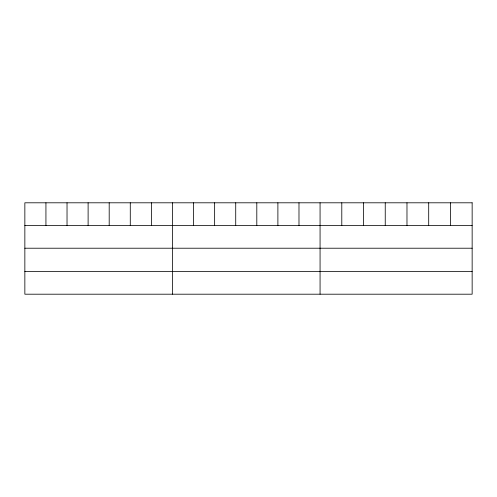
<?xml version="1.0" encoding="UTF-8"?>
<svg xmlns="http://www.w3.org/2000/svg" width="497" height="497" viewBox="0 0 497 497"><rect width="100%" height="100%" fill="white"/><g stroke="black" fill="none" stroke-linecap="round" stroke-linejoin="round"><path stroke-width="0.75" d="M24.85 225.563L472.15 225.563M24.85 248.214L472.15 248.214M24.85 271.548L472.15 271.548M450.425 202.801L450.425 225.563M428.7 202.801L428.7 225.563M406.975 202.801L406.975 225.563M385.243 202.801L385.243 225.563M363.518 202.801L363.518 225.563M341.793 202.801L341.793 225.563M320.068 202.801L320.068 294.199M298.983 202.801L298.983 225.563M277.891 202.801L277.891 225.563M256.806 202.801L256.806 225.563M235.721 202.801L235.721 225.563M214.636 202.801L214.636 225.563M193.544 202.801L193.544 225.563M172.459 202.801L172.459 294.199M151.374 202.801L151.374 225.563M130.282 202.801L130.282 225.563M109.197 202.801L109.197 225.563M88.112 202.801L88.112 225.563M67.027 202.801L67.027 225.563M45.935 202.801L45.935 225.563M472.15 202.801L24.85 202.801L24.85 294.199L472.15 294.199L472.15 202.801"/></g></svg>
